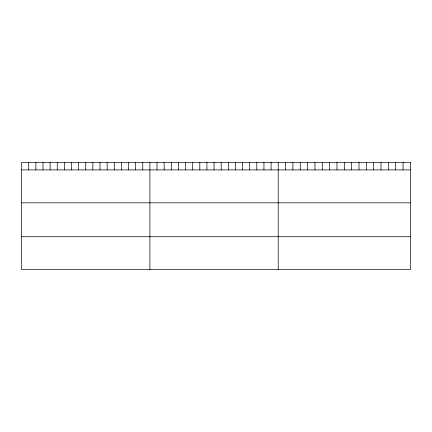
<?xml version="1.0" encoding="UTF-8"?>
<svg xmlns="http://www.w3.org/2000/svg" width="432" height="432" viewBox="0 0 432 432"><rect width="100%" height="100%" fill="white"/><g stroke="black" fill="none" stroke-linecap="round" stroke-linejoin="round"><path stroke-width="0.65" d="M21.6 169.906L410.4 169.906M21.6 202.819L410.4 202.819M21.6 236.725L410.4 236.725M403.056 162.362L403.056 169.906M395.712 162.362L395.712 169.906M388.368 162.362L388.368 169.906M381.024 162.362L381.024 169.906M373.68 162.362L373.68 169.906M366.336 162.362L366.336 169.906M358.992 162.362L358.992 169.906M351.648 162.362L351.648 169.906M344.304 162.362L344.304 169.906M336.96 162.362L336.96 169.906M329.616 162.362L329.616 169.906M322.272 162.362L322.272 169.906M314.928 162.362L314.928 169.906M307.584 162.362L307.584 169.906M300.24 162.362L300.24 169.906M292.896 162.362L292.896 169.906M285.552 162.362L285.552 169.906M278.208 162.362L278.208 269.638M271.08 162.362L271.08 169.906M263.952 162.362L263.952 169.906M256.824 162.362L256.824 169.906M249.696 162.362L249.696 169.906M242.568 162.362L242.568 169.906M235.44 162.362L235.44 169.906M228.312 162.362L228.312 169.906M221.184 162.362L221.184 169.906M214.056 162.362L214.056 169.906M206.928 162.362L206.928 169.906M199.8 162.362L199.8 169.906M192.672 162.362L192.672 169.906M185.544 162.362L185.544 169.906M178.416 162.362L178.416 169.906M171.288 162.362L171.288 169.906M164.16 162.362L164.16 169.906M157.032 162.362L157.032 169.906M149.904 162.362L149.904 269.638M142.776 162.362L142.776 169.906M135.648 162.362L135.648 169.906M128.52 162.362L128.52 169.906M121.392 162.362L121.392 169.906M114.264 162.362L114.264 169.906M107.136 162.362L107.136 169.906M100.008 162.362L100.008 169.906M92.88 162.362L92.88 169.906M85.752 162.362L85.752 169.906M78.624 162.362L78.624 169.906M71.496 162.362L71.496 169.906M64.368 162.362L64.368 169.906M57.24 162.362L57.24 169.906M50.112 162.362L50.112 169.906M42.984 162.362L42.984 169.906M35.856 162.362L35.856 169.906M28.728 162.362L28.728 169.906M410.4 162.362L21.6 162.362L21.6 269.638L410.4 269.638L410.4 162.362"/></g></svg>
